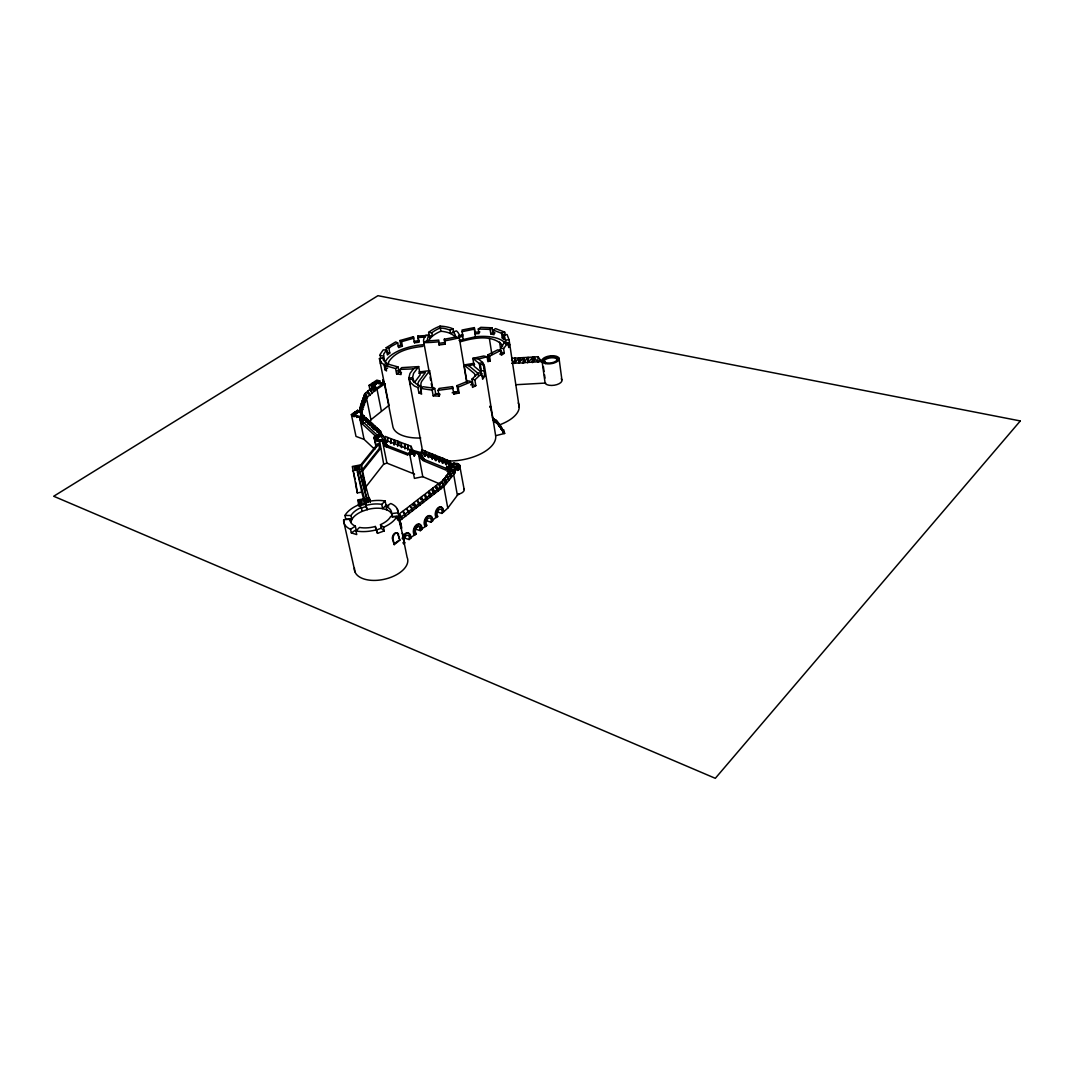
<?xml version="1.0" encoding="UTF-8"?>
<svg xmlns="http://www.w3.org/2000/svg" width="1074" height="1074" viewBox="0 0 1074 1074"><rect width="100%" height="100%" fill="white"/><g stroke="black" fill="none" stroke-linecap="round" stroke-linejoin="round"><path stroke-width="1.5" d="M367.805 393.715L367.979 390.99L370.006 389.271L372.262 393.473L370.181 389.07L374.92 385.163L376.786 389.338L384.761 383.928L382.908 379.78L382.908 383.66L384.761 383.928L388.989 405.341L370.96 419.719L369.939 422.713M380.961 382.962L383.123 383.552L382.908 379.78M360.931 417.692L359.75 418.726L361.361 417.84L360.743 413.396L363.093 416.752M366.959 420.256L364.113 416.269L364.005 420.243L363.777 415.947L362.18 414.497L362.274 418.672L361.978 414.322L360.998 416.43C363.576 418.726 360.582 423.317 362.784 420.739M436.823 458.142L435.507 455.349L432.54 454.154L435.319 460.33L435.977 460.598L436.071 455.591L439.024 456.786L438.944 461.807L439.682 457.054L442.622 458.249L444.153 460.504M411.342 451.711L411.127 446.328L408.147 445.186L407.825 450.087L407.811 444.998L404.938 443.898L404.965 448.986L404.442 443.763L401.475 442.636L401.461 447.643L401.139 442.501L398.199 441.374L397.649 446.166L397.702 441.159L394.802 440.058L394.064 444.851M361.978 414.322L361.938 415.692L360.596 415.678M426.096 453.752L424.861 451.013L421.907 449.818L424.378 455.859L425.21 456.195L425.532 451.295L424.901 454.557L427.908 455.779L428.499 452.503L425.532 451.295L428.217 457.43L428.996 452.704L431.882 453.886L433.614 456.396M365.643 417.665L365.737 421.827L365.992 417.987L371.268 422.659L372.53 425.223M369.335 423.505L367.952 423.841L367.657 419.491L368.906 422.055M369.469 424.042L369.59 421.142L369.657 425.398M410.322 454.342L410.04 450.597L411.49 450.664L411.798 454.127L411.49 450.664M411.355 453.725L413.933 453.201L409.838 454.772L411.409 452.476L409.932 452.704L409.838 454.772L414.416 478.4L422.794 476.695L440.488 484.213M432.312 459.108L432.54 454.154L432.312 459.108L428.996 452.704L428.794 457.658M371.429 427.009L371.268 422.659M457.793 468.653L457.564 467.552M374.772 387.821L374.92 385.163M374.396 426.969L371.443 422.767L371.268 425.734L373.47 428.875L374.893 428.566M372.973 427.291L373.148 424.311M373.47 428.875L373.322 424.485L376.289 428.566M448.543 467.029L449.066 468.506L446.878 468.882L446.475 468.049L446.851 466.546L448.543 467.029L449.469 469.62M457.511 467.472L454.248 466.599L451.08 467.418L449.335 469.647L451.093 470.976M439.454 462.021L439.682 457.054L442.394 463.216L443.28 458.517L446.22 459.726L447.657 461.927M375.148 430.406L375.014 426.029M360.193 411.946L360.649 405.314L362.77 409.812L360.757 405.032L361.441 403.099L363.562 407.314L361.696 402.643L362.462 400.481L364.475 404.723L362.542 400.065L363.334 397.836L365.187 401.757L364.354 404.119M365.254 395.876L365.442 393.138L367.711 391.218L369.98 395.474L367.979 390.99M372.248 389.929L372.436 387.15L374.665 391.446L372.651 387.07L372.45 389.781M376.773 430.62L375.054 429.063L375.256 426.284L376.974 427.841L377.095 432.164L377.229 428.083L378.907 429.6L378.974 433.883L379.176 429.801L384.801 438.93M360.515 408.348L360.757 405.032M361.2 406.415L361.441 403.099M365.442 393.138L367.496 397.675L364.529 394.279L363.093 401.058L363.683 399.407M524.474 359.79L523.374 357.602L519.44 357.857L518.661 363.294L519.104 357.87L515.225 358.125L514.339 363.468L514.835 358.085L512.271 358.26M362.26 403.421L362.542 400.065M522.944 362.703L523.374 357.602L519.037 362.931L523.682 363.025L523.951 357.602L528.072 357.333L527.602 362.811L528.878 357.32L532.892 357.051L534.181 359.146M466.72 382.183L459.256 337.733A32.851 14.123 -10 0 0 456.423 330.873L452.986 332.027A29.011 12.472 -10 0 1 455.591 336.753L455.47 336.968A56.627 23.615 -9.7 0 1 444.354 339.169L445.079 344.177L439.091 344.982L438.769 340.055A56.627 23.615 -9.7 0 1 427.721 340.82L423.854 342.619A60.345 25.172 -9.7 0 0 438.528 341.774M363.791 398.172L364.019 395.688L365.898 399.488L365.375 402.106M380.76 435.507L380.827 431.305M363.844 397.984L364.073 395.541L366.086 399.971M362.999 401.327L363.334 397.836M409.087 453.993L386.895 445.348C385.955 441.508 384.116 442.622 381.619 441.307L383.445 440.004L384.989 441.293L385.042 436.393L387.539 437.346L387.258 442.179L387.969 437.534L390.882 438.648L390.694 443.495L391.285 438.796L394.239 439.924L395.836 442.595M532.14 362.166L528.22 362.394L532.892 357.051C530.569 364.757 534.302 363.911 533.926 356.971L538.114 356.702L537.698 362.274L540.276 359.817L542.679 361.549L538.141 361.817M362.113 403.837L362.462 400.481M463.069 339.33L462.035 330.027L474.319 327.61L474.896 333.786L479.031 333.571L478.306 329.02L480.776 327.328L491.999 327.812L492.711 332.376L490.818 333.933L490.093 329.382L491.999 327.812M505.733 344.15A33.079 14.58 -9.3 0 0 475.393 336.793L474.319 327.61M394.145 444.824L394.239 439.924M439.091 344.982L439.333 343.264L444.945 342.512L444.354 339.169M435.641 458.773L436.071 455.591L438.608 459.981L435.641 458.773L435.977 460.598M399.474 520.877L443.831 486.535L455.215 472.6L454.745 469.982L457.927 468.653L456.893 467.861L454.906 468.868L454.987 471.325L454.141 471.553L454.221 469.043L451.59 469.298L451.013 470.385L453.899 470.197M454.745 469.982L454.906 468.868M388.291 364.73L388.707 361.844C395.863 350.594 410.604 347.775 422.928 346.338M481.702 373.497L474.869 379.86L475.822 385.66L473.003 384.841L472.036 379.041L478.588 372.759L481.702 373.497L482.642 379.27L484.669 376.249L483.636 364.207L479.877 364.717L480.548 368.879M414.658 528.811L420.39 530.65L420.458 527.952A3.987 2.43 -71.8 0 0 417.33 526.931L416.551 526.69M435.507 455.349L435.01 458.652L432.003 457.43M384.331 361.025L383.66 354.125L386.452 350.07L383.243 349.856L380.129 354.353L380.639 358.568M480.776 374.987L480.722 366.623L479.877 364.717M380.424 363.656L380.773 361.361M431.882 453.886L431.359 457.162L428.486 455.98M442.622 458.249L442.045 461.31L439.105 460.102M442.971 463.444L443.28 458.517L445.885 464.639L446.542 464.908L446.797 459.954L449.697 461.135L451.295 463.324M413.329 381.485L412.591 377.565L413.557 373.363L418.672 366.596L420.189 374.839L415.114 381.659M424.861 451.013L424.096 454.329L421.075 453.107L421.907 449.818L421.357 454.624C420.189 452.57 421.505 458.544 418.672 455.027L421.626 452.825L413.248 450.449L409.342 452.906M449.697 461.135L449.375 466.062M422.606 450.328A37.362 18.298 -9.9 0 1 421.881 447.214L408.858 378.142L409.959 373.483L413.436 368.906L418.672 366.596L401.703 367.63L400.092 369.375L401.085 374.558L396.601 373.873L395.581 368.557L397.998 366.932L399.004 372.235L396.601 373.873M420.726 499.585L421.37 496.886L424.257 494.671L426.432 500.001M428.419 493.624L429.076 490.939L431.949 488.724L434.124 494.04M432.124 490.805L432.782 488.12L435.628 485.945L437.776 491.221M435.574 488.106L436.245 485.461L438.42 483.783L440.729 488.925M454.141 471.553L455.134 470.211M443.817 478.829L441.307 483.166L443.817 478.829L446.046 483.636M503.599 348.58L500.484 348.097L504.74 342.123L508.002 342.834L503.599 348.58L504.31 353.265L501.33 355.279L500.605 350.5L497.718 349.856L487.838 354.89L488.603 359.683L490.308 360.945L487.891 361.656L487.113 356.783L483.73 356.004L472.842 358.354L474.158 366.301L480.44 371.47M412.819 505.747L413.893 502.659L416.9 500.35L419.424 505.424M500.014 350.258L500.216 349.694M362.743 415.678L361.804 411.127L362.502 409.154M362.582 408.912L363.267 406.979M363.415 406.563L364.18 404.388M365.952 399.286L367.16 397.246M359.723 410.563L360.421 408.603M358.125 411.382L357.709 410.241L355.467 411.772L356.675 413.168L355.467 411.772M366.153 489.838L365.952 486.777L383.687 464.116L379.471 440.058L382.277 440.165L386.935 463.136L414.577 474.144M451.456 469.19L448.301 474.211L451.456 469.19L453.161 471.634L457.376 495.302L447.777 508.123L441.911 513.426L436.393 511.707M433.198 395.863L439.145 396.091L439.991 394.212L435.749 394.051L433.198 395.863L432.164 390.131L434.728 388.332L435.749 394.051M438.111 390.332L438.971 388.466L452.49 386.627L452.879 388.358L438.111 390.332L439.145 396.091M418.296 453.067L414.457 453.094L414.067 453.926L418.296 453.067L422.794 476.695M413.53 454.034L414.443 455.859L414.457 453.094M451.013 477.178L448.878 472.56L445.764 477.393L450.409 470.734M446.529 475.567L443.334 480.561L446.529 475.567L448.623 480.279M413.906 455.98L414.819 455.04M379.391 443.025L379.122 439.964L375.551 440.165L375.457 441.897M457.994 469.835L457.537 467.23C458.37 464.626 461.605 466.653 458.477 468.318L458.719 469.66L457.135 469.204L457.779 468.573L458.719 469.66M448.784 468.385L447.093 467.888M432.822 388.546L429.6 370.664L421.626 381.445A27.602 12.539 -9.8 0 0 422.001 387.956M447.777 508.123L443.401 484.186L445.616 481.3M446.435 483.139L446.005 480.83L448.207 477.97M448.851 479.997L448.422 477.662L450.597 474.842M451.362 476.722L450.959 474.48L453.161 471.634M447.71 475.151L448.382 473.178M361.294 471.056L379.525 448.234L378.679 444.126L377.699 443.844L360.112 465.7M362.596 470.962L380.505 448.529L379.525 448.234M361.414 465.619L378.679 444.126M457.712 464.881L457.47 463.538L456.195 464.518L456.651 467.123L449.308 467.365L449.08 466.103L451.228 466.317L449.496 465.848L449.254 464.505L450.986 464.975L453.671 463.297L453.913 464.639M453.805 466.975L453.349 464.371L454.289 463.23L457.47 463.538M528.072 357.333L523.629 362.663L527.549 362.435M428.351 341.304A28.595 12.364 -9.5 0 1 429.855 338.699L432.379 336.149A28.595 12.364 -9.5 0 1 440.085 331.544L441.763 331.316A28.971 12.512 -10 0 1 450.543 333.517L453.55 335.343A28.971 12.512 -10 0 1 455.457 337.572M364.932 502.283L367.174 509.6L364.932 502.283A27.669 14.378 -12.3 0 1 385.15 501.008L386.022 505.263L382.653 508.646A21.104 11.022 -12.3 0 0 367.174 509.6L362.126 511.372A21.104 11.022 -12.3 0 0 351.869 519.454L350.862 522.474L350.07 518.903L343.667 519.749L344.204 522.139M366.261 505.357A21.144 10.982 -12.3 0 1 381.767 504.377L385.15 501.008M343.667 519.749A27.669 14.378 -12.3 0 0 350.513 529.294L351.319 532.905L356.756 534.57L355.964 530.959L359.508 527.428A21.144 10.982 -12.3 0 0 375.336 526.475L377.511 533.335L384.264 530.932L383.512 527.321L380.478 524.649A21.144 10.982 -12.3 0 0 390.708 516.406L396.87 516.487L397.595 520.084L398.736 516.124L392.332 516.97A21.104 11.022 -12.3 0 0 386.788 509.841L386.103 506.512L390.748 503.491A27.669 14.378 -12.3 0 1 398.065 512.768L391.648 513.614A21.131 10.995 -12.3 0 0 386.103 506.512M456.893 469.821L457.564 469.794M449.791 469.029L451.08 467.418M409.355 513.211L406.684 508.338L413.074 503.357L415.678 508.324M522.998 363.066L525.079 361.253M375.309 388.922L377.001 389.191L381.31 410.671M367.375 397.058L369.617 395.151M369.872 394.937L371.98 393.138M372.168 392.977L374.356 391.111M374.558 390.949L376.732 389.083M364.945 397.434L364.113 398.145L364.529 394.279L366.462 397.836L370.96 419.719M401.528 341.68L413.678 338.256L413.396 336.753L399.958 340.525L401.528 341.68L402.388 346.19L398.575 347.6L397.689 342.901L391.272 346.365L388.882 348.312L389.795 353.024L387.405 354.97L386.452 350.07M389.795 353.024L387.123 352.379L386.197 347.681L395.702 341.908L397.689 342.901M402.159 538.624A6.082 3.732 -71.4 0 1 406.979 532.865A6.082 3.732 -71.4 0 1 409.959 538.034L416.35 533.845L415.383 531.966A3.987 2.43 -71.8 0 1 417.33 526.931M420.39 530.65L421.948 529.415A6.028 3.678 -71.8 0 0 417.061 525.092A6.028 3.678 -71.8 0 0 414.98 534.933M425.72 526.394L427.076 525.32A3.96 2.39 -72.2 0 1 426.512 520.662A3.96 2.39 -72.2 0 1 429.909 517.99A3.96 2.39 -72.2 0 1 431.036 522.192L432.594 520.957A5.988 3.625 -72.2 0 0 427.801 516.621A5.988 3.625 -72.2 0 0 425.72 526.394L421.169 529.173L421.948 529.415M403.408 537.671L409.154 539.564L410.751 538.302A6.082 3.732 -71.4 0 0 407.771 533.12A6.082 3.732 -71.4 0 0 402.965 538.88M442.877 510.19A5.934 3.571 -72.6 0 0 437.534 508.244A5.934 3.571 -72.6 0 0 436.071 517.386L431.855 520.729L432.594 520.957M436.071 517.386L438.004 516.513A3.92 2.363 -72.5 0 1 437.454 511.882A3.92 2.363 -72.5 0 1 440.796 509.237A3.92 2.363 -72.5 0 1 441.911 513.426M394.682 543.538L398.051 540.88M394.212 544.639L399.837 540.222L397.971 534.073A4.457 2.766 -71.3 0 0 394.547 533.362A4.457 2.766 -71.3 0 0 392.332 538.477L394.212 544.639L392.99 538.705A4.471 2.766 -71.3 0 1 395.219 533.577A4.471 2.766 -71.3 0 1 398.629 534.288M457.376 495.302L459.457 493.678M420.055 456.477L421.867 455.886L424.512 459.497L447.764 469.043M408.979 511.291L411.986 508.969L409.718 506.002M426.996 497.396L429.895 495.154L428.083 491.731L425.17 493.959L427.358 499.289M428.768 495.517L431.251 496.269L430.889 494.389L433.762 492.161M438.393 490.737L438.044 488.858L440.38 487.046M412.752 510.593L412.376 508.714L415.316 506.445M416.537 507.653L416.188 505.841L419.075 503.612M419.733 503.102L422.632 500.873L420.484 497.571L417.571 499.813L420.082 504.914M423.559 502.216L423.21 500.35L426.083 498.121M434.943 493.409L434.608 491.556L437.44 489.368M440.944 486.817L443.522 484.83L441.266 481.702L438.863 483.542L441.266 488.522M399.004 518.5L400.991 516.956L398.79 514.204M401.797 516.513L404.791 514.218L402.549 511.358L399.582 513.641L402.24 518.715M405.462 513.815L408.456 511.493L406.2 508.606L403.193 510.915L405.878 515.909M385.391 442.501L383.794 443.455L385.217 442.434M383.243 442.582L384.062 443.831L385.445 442.797M420.135 456.88L421.196 458.571L422.673 457.47M421.196 458.571L422.928 457.564M421.438 458.679L422.995 457.927M421.505 459.028L423.371 458.074M421.881 459.175L423.424 458.383M421.934 459.497L423.894 458.585M422.418 459.685L423.962 458.934M422.485 460.048L424.431 459.135M422.955 460.236L424.512 459.497M419.639 455.873L421.115 454.772M419.719 456.343L421.209 455.242M420.39 456.987L421.867 455.886M420.471 457.43L421.948 456.329M420.766 457.551L422.243 456.45M420.847 457.994L422.337 456.893M421.102 458.101L422.592 457M417.92 454.423L421.626 452.825M420.189 454.154L421.666 453.053M419.249 455.269L420.726 454.168M419.343 455.752L420.82 454.651M384.062 443.831L385.673 446.529L407.664 455.04L410.765 451.859M410.416 452.53L411.866 452.597L413.409 451.456L413.248 450.449L411.839 451.483M532.194 362.502L534.879 360.528M407.744 454.235L411.06 451.805M407.57 454.571L409.973 452.973M409.825 452.691L413.275 450.597M384.264 443.911L385.66 442.877M384.331 444.287L385.741 443.267M384.532 444.368L385.942 443.334M384.613 444.77L386.21 443.817L384.787 444.837M384.425 441.239L382.841 442.193L384.264 441.172M383.056 442.501L384.667 441.562M386.318 444.368L384.908 445.388L386.519 444.448M386.479 446.851L387.902 445.804M383.74 443.2L385.163 442.179L383.539 443.119M382.639 441.951L384.089 441.038M382.8 442.018L384.479 441.481M383.284 442.783L384.707 441.763M383.485 442.85L384.908 441.83M376.585 439.655L375.994 437.239L376.826 436.648L375.927 435.937L374.047 437.266L376.061 447.079M379.095 435.051L377.296 436.326L376.33 435.655L378.357 434.232L379.471 436.917L376.383 439.105M374.047 437.266L374.396 438.219L376.706 437.534L376.33 435.655M385.177 445.858L386.6 444.837M410.12 452.557L411.57 451.523M418.9 392.936L421.37 391.218L420.377 385.848A25.977 11.693 -10 0 1 413.248 379.391L409.288 379.323L410.322 382.344L414.322 385.996L417.907 387.553L418.9 392.936L421.599 394.118L420.538 388.399L423.156 386.747L434.728 388.332M385.673 446.529L387.123 445.522M417.907 387.553L420.377 385.848M385.351 445.925L386.815 444.918M385.445 446.354L386.895 445.348M490.818 333.933L494.067 334.712L493.342 330.08L495.517 328.577L504.713 332.135L505.183 335.236M354.823 414.832L354.071 416.551L354.823 414.832L357.132 415.651L353.427 415.383L353.198 414.269L353.937 415.034L358.031 412.241C361.482 411.261 362.381 416.591 359.696 417.585L359.709 418.538M354.219 413.571L356.112 412.268L356.353 413.383L355.132 412L353.225 413.302L354.447 414.685L353.225 413.302M356.447 412.04L357.709 410.241M374.719 449.321L364.059 439.36L356.004 436.42L351.373 414.564L352.715 413.651L353.467 414.416M371.886 385.579L373.269 385.928L377.336 383.19L382.156 384.411L376.853 387.996L375.215 387.58M380.156 382.76L378.934 383.593L378.558 381.726L374.692 381.565L376.813 380.142L379.78 380.894L380.156 382.76L384.761 383.928M369.98 390.023L369.04 385.365L371.51 383.713L372.879 384.062L373.269 385.928M371.966 383.391L373.349 383.754L373.725 385.62L372.342 385.271L371.966 383.391L374.396 381.767L375.766 382.116L376.142 383.982L374.772 383.633M372.879 384.062L371.658 384.881L373.255 385.298L373.631 387.164M373.349 383.754L375.766 382.116M369.04 385.365L372.007 386.13L373.255 385.298M378.558 381.726L379.78 380.894M500.605 350.5L489.556 356.152L487.838 354.89M397.998 366.932L388.519 364.274L385.472 365.657L386.519 370.946L385.042 369.805L387.62 368.073M385.042 369.805L384.036 364.704L386.627 362.985L384.707 361.508L383.029 357.937L379.417 358.595L392.762 426.056A36.462 17.291 -10.4 0 0 420.726 438.004M351.319 532.905L356.138 529.764L355.346 526.166A21.144 10.982 -12.3 0 1 350.07 518.903M350.513 529.294L355.346 526.166M448.435 467.902L450.328 466.854M450.006 468.358L450.691 466.546M353.145 415.182L354.125 414.591L354.366 415.719L353.386 416.309L353.145 415.182L351.373 414.564M356.152 416.242L356.716 417.477L357.454 415.759L359.454 416.47L364.059 439.36M361.401 418.001L359.777 418.887L361.549 418.148M360.112 419.33C362.207 416.524 359.011 421.33 361.898 423.586L376.45 436.93M361.79 418.685L360.166 419.572L361.965 418.847M452.06 467.015L457.121 467.66L456.625 464.693L458.209 463.834L459.538 464.72L464.156 489.529M475.822 385.66L472.573 387.405L471.607 381.632L468.613 380.908L456.96 385.633L457.954 391.419L459.108 392.977L453.872 394.118L453.483 392.386L457.954 391.419M471.607 381.632L458.115 387.19L456.96 385.633M360.367 419.961L362.126 419.209L360.475 420.055M363.442 422.216L361.643 422.928L363.321 422.109L377.712 435.668M361.898 423.586L363.549 422.726M423.827 342.485L427.371 340.512A28.636 12.324 -9.5 0 1 429.251 335.383L425.747 335.289A32.475 13.975 -9.5 0 0 423.827 342.485L429.493 373.752M360.636 420.552L362.435 419.827M360.797 420.927L362.596 420.202L360.904 421.035M361.441 422.458L363.321 422.109M361.562 422.565L363.254 421.733M381.015 383.176L383.337 383.78M449.979 330.201L452.986 328.819L453.55 332.121L450.543 333.517L449.979 330.201A29.011 12.472 -10 0 0 441.186 328.013L439.508 328.255A28.636 12.324 -9.5 0 0 431.788 332.833L428.633 332.403L429.855 338.699M447.858 467.66L449.952 466.707M423.022 460.612L445.656 469.982L446.636 468.345L449.281 467.391M445.562 469.472L447.67 468.533M447.603 467.808L449.724 466.868M375.068 440.031L376.759 439.293L376.33 438.111L374.517 438.528L376.45 446.757M447.348 467.928L449.496 467.015M449.254 464.505L453.671 463.297M360.703 416.551L362.005 417.343M398.105 346.043L400.817 345.036L402.388 346.19M493.342 330.08L501.545 333.276L502.256 337.934L504.364 337.169M501.545 333.276L504.713 332.135M384.264 530.932L381.243 528.26L376.101 530.086L375.336 526.475M400.83 523.253L401.797 528.086L400.938 528.395L399.958 523.562L400.83 523.253L399.031 519.212M360.569 508.364L365.831 506.525M383.687 464.116L386.935 463.136M379.001 441.146L382.277 440.165M487.113 356.783L478.467 359.078L472.842 358.354L479.138 363.455L480.776 370.262M458.464 335.88L462.8 334.632L462.572 336.337L458.611 337.478M459.122 340.485L475.393 336.793M460.706 341.666C473.768 337.934 491.597 334.202 502.256 344.942L502.578 346.405M461.807 331.718L474.158 329.181M479.138 363.455L482.669 362.475L483.193 365.737M500.471 426.553L501.947 429.332C497.249 417.007 503.048 436.594 500.323 425.586M501.182 427.922L502.659 430.687L500.954 426.445M501.894 429.117L503.344 431.882L501.692 427.801M502.444 428.982L503.505 432.903L504.673 433.413L495.651 435.708A37.362 18.298 -9.9 0 1 447.576 460.974M455.215 472.6L452.597 473.016M493.194 420.444L497.41 423.277L499.96 426.593L499.021 423.666L496.228 420.364L492.563 418.283L493.946 421.223M499.168 424.552L500.565 427.371L499.021 423.666M369.188 423.371L367.952 423.841M502.605 430.003L503.558 429.788L504.673 433.413M503.182 430.674L503.558 429.788M366.798 502.847L360.528 504.283L360.273 500.578L367.496 499.276L368.355 502.484M366.14 504.095L358.555 505.854L358.139 499.88L369.281 497.866L370.342 501.746M373.269 428.687L374.678 428.365M493.208 420.511L490.254 405.878M360.824 504.82L360.649 502.337L367.872 501.034L367.496 499.276M446.878 468.882L447.348 471.499L449.536 471.11L448.959 468.049M365.952 486.777L361.28 464.747L352.312 466.478L357.293 492.899L361.777 492.134L363.885 500.162M359.253 466.143L359.387 468.318L354.541 468.814L354.447 466.962L359.253 466.143L359.696 468.17L357.347 468.573L356.917 466.532M352.527 470.801L361.549 469.271L361.28 464.747M359.293 469.647L360.609 475.822L362.864 475.433L369.711 500.739M473.943 363.321L464.062 364.972L467.069 382.881M475.393 376.33A27.602 12.539 -9.8 0 0 474.064 373.269L464.062 364.972L468.613 365.576L474.627 364.569M365.737 421.827L367.227 421.599M408.858 378.142L412.591 377.565M409.946 452.409L411.423 452.194M417.893 336.014L418.753 340.7L414.228 341.263L414.51 342.781L418.753 342.244L417.893 336.014L428.781 335.383M417.907 337.558L425.411 337.008M413.436 368.906L400.092 369.375M418.941 371.966L429.6 370.664M418.833 373.349L425.358 372.557L418.685 381.538A30.69 13.949 -9.8 0 0 417.84 385.311M453.349 464.371L456.195 464.518M456.625 464.693L457.86 465.794L459.954 465.552M509.049 339.679L507.076 334.551L503.048 334.82L504.552 336.404L505.424 340.082L509.049 339.679L519.225 407.328M507.344 344.673L509.761 344.405L508.7 347.506L508.002 342.834M378.733 436.084L382.693 435.655L378.733 436.098L381.297 436.715L383.445 440.004M378.384 435.762L382.492 435.467M378.437 436.004L380.814 435.762L378.142 435.749M377.994 436.151L380.652 435.883L378.223 436.098M379.243 435.802L376.987 436.151M375.994 437.239L377.216 438.514L376.638 436.084L378.921 436.219M511.721 363.374L514.298 363.213L511.815 359.562M518.621 362.958L514.728 363.187L519.104 357.87L520.259 360.085M533.174 362.099L537.631 361.844L533.926 356.971M545.27 363.603L545.203 362.193L544.156 361.763L545.095 362.381A6.968 3.141 -7.9 0 0 556.077 361.052A6.968 3.141 -7.9 0 0 552.989 356.555A6.968 3.141 -7.9 0 0 543.605 360.206L543.78 361.508A6.968 3.155 -7.9 0 1 551.365 357.776A6.968 3.155 -7.9 0 1 557.527 360.582M515.695 384.734L545.686 383.056M478.306 329.02L490.093 329.382M475.07 332.215L479.903 331.96M480.091 370.798L483.77 370.678M482.226 376.33L484.669 376.249M344.942 515.453L351.01 515.533A21.144 10.982 -12.3 0 1 361.294 507.478L358.407 504.941A27.669 14.378 -12.3 0 0 344.942 515.453L345.815 519.36L351.869 519.454L351.01 515.533M432.164 390.131L420.538 388.399M429.224 335.706L432.379 336.149L431.788 332.833M395.581 368.557L385.472 365.657M399.004 372.235L401.461 372.611M504.31 353.265L501.209 352.782L499.585 342.096M386.197 347.681L388.882 348.312M492.711 332.376L495.06 332.927M379.981 355.279L383.364 356.098M455.604 336.806L459.256 337.733A60.345 25.172 -9.7 0 1 444.502 340.834M375.068 383.431L376.437 383.78L376.075 381.914M373.98 388.412L372.383 387.996L372.007 386.13M355.132 412L356.112 412.268M352.715 413.651L353.708 413.92M352.957 414.765L353.937 415.034M375.551 440.165L378.585 441.025M413.409 451.456L419.558 453.201M472.036 379.041L474.869 379.86M386.022 505.263L388.721 506.042M449.738 472.775L447.348 471.499M386.788 509.841L382.653 508.646L381.767 504.377M425.371 520.38L431.036 522.192M415.571 533.59L416.35 533.845M409.959 538.034L410.751 538.302M399.837 540.222L397.971 534.073M353.198 414.269L354.125 414.591M356.474 416.363L359.468 417.41L359.454 416.47M353.386 416.309L354.071 416.551M384.707 439.937L386.976 440.81M387.405 440.944L390.412 442.099M390.815 442.233L393.863 443.401M394.427 443.656L397.367 444.784M397.836 444.958L400.844 446.113M401.193 446.247L404.227 447.402M404.683 447.576L407.556 448.677M407.959 448.825L411.02 449.993M410.349 452.342L409.677 453.04M409.436 453.295L408.402 453.725M446.18 462.894L449.013 464.049L446.797 459.954M442.622 461.538L445.549 462.733L446.22 459.726L447.415 462.464M446.636 468.345L446.851 466.546M449.375 469.07L450.503 471.285M450.489 471.62L449.254 470.868M376.706 437.534L377.672 438.192L377.417 435.869M384.036 364.704L381.257 362.569L379.417 358.595M478.467 359.078L482.669 362.475M457.027 467.123L458.088 467.955M468.613 365.576L476.95 372.45A30.69 13.949 -9.8 0 1 478.44 375.86M371.121 425.546L367.657 422.404L367.805 419.585L369.04 422.069M373.148 427.331L374.826 428.848M377.028 430.862L378.666 432.352M378.988 432.647L380.572 434.097M362.18 417.504L363.724 418.914M364.059 419.209L365.469 420.498M365.872 420.887L367.523 422.391M380.397 435.923L379.391 435.937M378.827 436.474L378.357 434.232M361.052 421.344L362.73 420.511L363.133 421.626M502.256 337.934L503.76 339.518L503.048 334.82M457.537 467.23L458.477 468.318M543.605 360.287L545.203 362.193M446.703 475.366L448.422 477.662M410.12 505.626L412.376 508.714M413.893 502.659L416.188 505.841M444.327 478.427L446.005 480.83M449.254 472.036L450.959 474.48M544.948 382.841L545.579 383.794A8.646 4.014 -7.8 0 0 556.936 384.613A8.646 4.014 -7.8 0 0 561.246 378.8M443.28 458.517L444.703 460.719M397.702 441.159L399.3 443.951M514.835 358.085L516.044 360.34M436.245 485.461L438.044 488.858M421.37 496.886L423.21 500.35M432.782 488.12L434.608 491.556M429.076 490.939L430.889 494.389M538.114 356.702L540.276 359.817M378.907 429.6L380.223 432.151L376.974 427.841M441.911 481.286L443.401 484.186M379.176 429.801L380.464 432.366M411.127 446.328L412.711 450.368M373.322 424.485L374.584 427.009M519.44 357.857L520.541 360.058M365.992 417.987L367.241 420.552M359.951 407.274L361.804 411.127M493.919 418.847L495.302 421.76M364.113 416.269L365.294 418.739M494.027 419.518L495.409 422.431M363.777 415.947L364.959 418.444M495.423 419.853L496.792 422.74M494.658 419.37L496.027 422.283M494.765 420.015L496.121 422.914M371.443 422.767L372.691 425.425M493.167 418.148L494.537 421.075M493.302 418.994L494.671 421.921M492.416 417.356L493.798 420.296M363.388 397.474L365.227 401.408M399.004 520.769L399.958 523.562M376.571 531.174L377.511 533.335M496.94 421.196L498.121 424.109M497.087 422.136L498.269 425.049M496.228 420.364L497.41 423.277M496.389 421.33L497.571 424.243M490.268 406.281L491.234 409.838M497.651 422.015L498.752 424.928M497.826 423.116L498.927 426.029M374.786 440.085L374.396 438.219M498.336 422.995L499.397 425.922M498.457 423.8L499.517 426.714M409.838 383.364L410.281 384.653M503.062 429.895L504.082 433.56M366.905 498.47L359.723 471.647L357.467 472.023L364.596 498.886M360.609 475.822L366.972 499.571M344.163 523.481L354.97 571.878M360.273 500.578L360.649 502.337M361.294 507.478L362.126 511.372M353.668 472.775L355.024 479.058M355.709 482.213L357.293 492.899M358.139 499.88L359.172 504.659M364.717 499.772L365.093 501.545M357.038 470.036L361.777 492.134M354.447 466.962L354.876 469.002M369.281 497.866L370.248 502.39M361.549 469.271L365.912 489.771M367.039 499.356L367.415 501.115M357.79 411.114L358.031 412.241L357.991 411.208L362.086 412.483L362.139 415.383M380.478 524.649L381.243 528.26M377.686 436.044L378.075 437.91M377.35 439.467L377.739 441.333M376.759 439.293L377.149 441.172M376.195 437.776L376.706 439.978M391.648 513.614L392.332 516.97M400.991 516.956L401.461 519.319M397.34 509.089L407.073 557.191A27.159 14.875 -12.6 0 1 383.539 579.436A27.159 14.875 -12.6 0 1 354.447 568.012M381.257 439.534L381.619 441.307M404.791 514.218L405.22 516.406M376.961 381.324L377.336 383.19M408.456 511.493L408.872 513.587M382.008 384.036L381.23 383.069M383.029 357.937L383.525 360.475M411.986 508.969L412.362 510.888M386.627 362.985L387.123 365.536M410.04 450.597L410.443 452.678M413.933 453.201L414.443 455.859M422.632 500.873L422.968 502.672M399.958 340.525L400.817 345.036M421.075 453.107L421.572 455.765M424.901 454.557L425.21 456.195M429.895 495.154L430.258 497.034M413.248 379.391L413.745 382.062M413.396 336.753L414.51 342.781M430.083 377.041L430.674 380.317M431.265 383.593L431.855 386.868M452.127 470.412L452.503 472.493M450.986 464.975L451.456 467.579M454.289 463.23L454.53 464.572M452.731 464.438L453.161 467.297M457.86 465.794L458.142 467.552M457.819 468.076L458.155 470.009M457.135 469.204L457.349 470.466M440.823 331.248L440.058 326.12A32.851 14.123 -10 0 1 452.986 328.819M452.49 386.627L453.872 394.118M458.115 387.19L459.108 392.977M484.455 366.033L495.651 435.708M483.636 364.207L484.293 368.355M501.249 428.499L501.397 429.479M489.556 356.152L490.308 360.945M500.565 427.371L500.766 428.62M499.692 424.431L499.88 425.68M499.96 426.593L500.108 427.492M489.395 338.511L491.919 354.541M503.344 431.882L503.505 432.903M502.659 430.687L502.86 432.003M501.947 429.332L502.189 430.808M500.309 351.064L499.652 349.681M505.424 340.082L505.894 343.237M490.227 406.939L490.335 407.637M543.377 366.502L544.062 371.47M544.531 374.786L544.988 378.088M545.109 383.082L542.101 361.576L542.571 362.274A8.713 3.934 -7.9 0 0 556.466 362.005A8.713 3.934 -7.9 0 0 554.305 355.83A8.713 3.934 -7.9 0 0 541.887 360.314L541.9 360.622M559.017 358.219L561.89 379.74M444.945 342.512L445.079 344.177M360.743 413.396L360.998 416.43M418.753 340.7L418.753 342.244M472.493 383.19A27.602 12.539 -9.8 0 1 470.667 384.881M456.41 391.755A27.602 12.539 -9.8 0 1 452.167 392.789M439.306 393.997A27.602 12.539 -9.8 0 1 435.319 393.728M400.266 371.805A26.984 11.868 -10.3 0 1 397.004 370.758M385.217 362.059A33.603 14.768 -10.3 0 1 423.545 344.714M428.633 332.403A32.475 13.975 -9.5 0 1 440.058 326.12M501.773 351.802A29.454 12.982 -9.3 0 1 499.853 354.192M396.87 516.487A27.669 14.378 -12.3 0 1 383.512 527.321M376.746 529.71A27.669 14.378 -12.3 0 1 355.964 530.959M414.202 534.677A6.028 3.678 -71.8 0 1 415.665 525.414A6.028 3.678 -71.8 0 1 421.196 527.307M417.517 526.179A3.987 2.43 -71.8 0 1 419.612 530.408M415.584 533.59A3.987 2.43 -71.8 0 1 414.953 532.838M415.007 528.905A3.987 2.43 -71.8 0 1 415.678 527.629M424.982 526.153A5.974 3.625 -72.2 0 1 426.445 516.956A5.974 3.625 -72.2 0 1 431.882 518.876M409.154 539.564A4.014 2.457 -71.4 0 0 407.959 535.335A4.014 2.457 -71.4 0 0 404.468 538.087A4.014 2.457 -71.4 0 0 405.073 542.786L403.676 543.9A6.082 3.732 -71.4 0 1 403.005 542.558M436.662 517.574A5.934 3.571 -72.6 0 1 438.729 507.868A5.934 3.571 -72.6 0 1 443.428 512.217M402.226 533.442A4.001 2.47 -71.4 0 1 402.992 533.966M463.74 488.683A6.793 3.517 -10.2 0 1 458.182 494.228M518.218 402.978A35.952 17.09 -9.3 0 1 500.377 424.552M1020.3 420.941L715.311 778.314L53.7 496.255L377.954 295.686L1020.3 420.941M362.931 421.129L361.253 421.948L362.931 421.129"/></g></svg>
